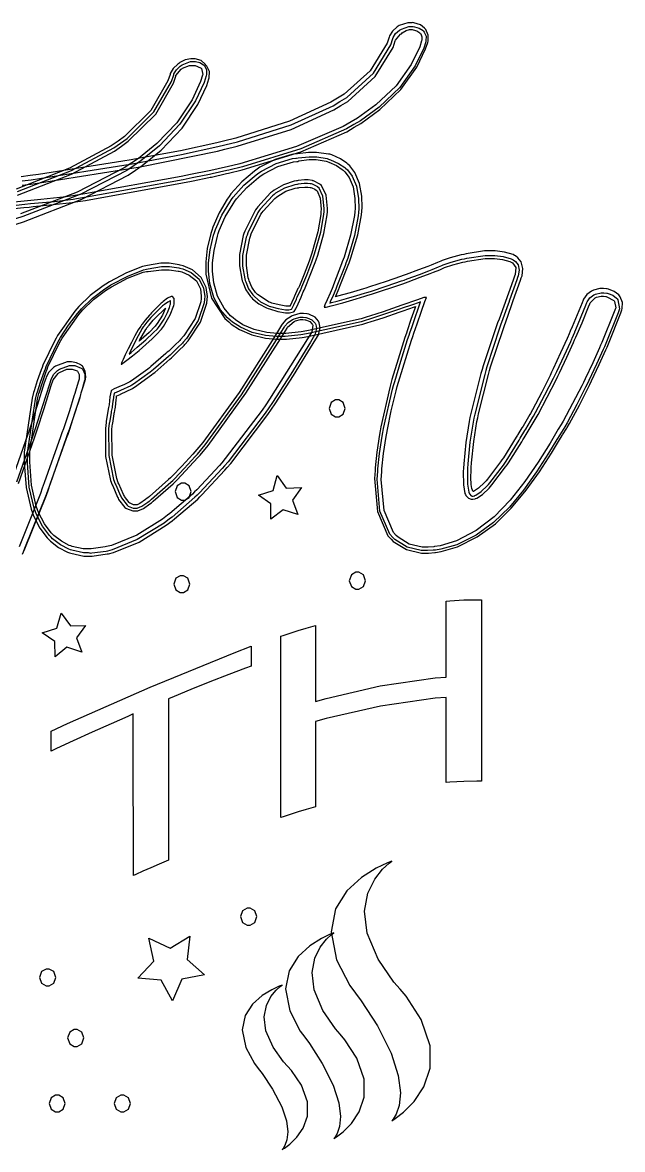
# Model space of a CAD drawing. Extents: x 59 to 294, y 65 to 304.
# Drawn here: x 228.9 to 291.6, y 186.5 to 304.2 of the extents above; entities that cross this region are included whole.
import ezdxf

# ---------------------------------------------------------------- set-up
doc = ezdxf.new("R2010")
doc.units = 0
doc.header["$MEASUREMENT"] = 0

msp = doc.modelspace()

# ---------------------------------------------------------------- linework, layer by layer
at = {"color": 32}
for points in [[(228.865, 287.638), (229.799, 287.76), (230.671, 287.885), (239.474, 289.27), (240.348, 289.418), (241.274, 289.578), (245.511, 290.38), (249.308, 291.218), (250.013, 291.394), (251.336, 291.721), (256.967, 293.493), (261.346, 295.479), (262.044, 295.91), (262.757, 296.351), (265.552, 298.865), (267.361, 301.837), (267.582, 302.507), (267.608, 302.605), (267.869, 303.02), (268.288, 303.363), (268.394, 303.425), (268.482, 303.479), (269.262, 303.742), (269.522, 303.742), (269.566, 303.742), (269.665, 303.742), (269.699, 303.742), (269.821, 303.734), (270.337, 303.587), (270.731, 303.319), (270.793, 303.248), (270.863, 303.17), (271.056, 302.729), (271.038, 302.252), (271.004, 302.154), (270.795, 301.504), (269.904, 299.638), (268.292, 297.37), (266.156, 295.333), (264.184, 293.919), (263.489, 293.511), (262.722, 293.062), (257.955, 290.985), (251.865, 289.101), (250.436, 288.749), (250.25, 288.705), (248.7, 288.353), (248.568, 288.326), (248.408, 288.291), (246.794, 287.973), (246.628, 287.937), (245.674, 287.734), (235.585, 285.918), (234.527, 285.75), (234.174, 285.698), (232.22, 285.459), (230.142, 285.257), (229.729, 285.221), (229.124, 285.162), (227.313, 284.973)], [(228.378, 286.518), (233.996, 288.718), (238.416, 291.078), (239.113, 291.571), (239.827, 292.074), (242.627, 294.844), (244.457, 298.001), (244.687, 298.697), (244.713, 298.795), (244.968, 299.231), (245.365, 299.615), (245.463, 299.685), (245.559, 299.756), (246.439, 300.108), (246.732, 300.108), (246.804, 300.108), (246.955, 300.108), (247.412, 300.003), (247.8, 299.756), (247.862, 299.685), (247.906, 299.633), (248.099, 299.258), (248.117, 298.723), (248.073, 298.59), (247.861, 297.918), (246.962, 295.979), (245.335, 293.547), (243.196, 291.299), (241.248, 289.711), (240.558, 289.242), (239.773, 288.723), (234.985, 286.245), (228.925, 283.907), (227.506, 283.457)], [(228.299, 256.197), (229.975, 260.959), (230.117, 261.372), (230.258, 261.797), (230.985, 264.076), (231.731, 266.445), (231.881, 266.912), (231.907, 267.01), (232.162, 267.445), (232.559, 267.829), (232.657, 267.899), (232.753, 267.971), (233.812, 268.35), (233.928, 268.358), (233.972, 268.358), (234.071, 268.358), (234.104, 268.358), (234.351, 268.358), (235.02, 268.095), (235.09, 268.041), (235.197, 267.953), (235.409, 267.445), (235.409, 267.098), (235.409, 266.983), (235.409, 266.937), (235.366, 266.799), (235.259, 266.405), (235.111, 265.887), (234.99, 265.465), (234.95, 265.325), (234.87, 265.07), (234.385, 263.531), (233.758, 261.656), (233.609, 261.232), (233.467, 260.818), (231.765, 255.994), (231.563, 255.447), (231.351, 254.865), (229.111, 249.247), (228.883, 248.708)]]:
    msp.add_lwpolyline(points, dxfattribs=at)
at = {"color": 7}
for points in [[(227.375, 284.678), (229.034, 284.849), (229.588, 284.904), (230.011, 284.948), (232.11, 285.156), (234.068, 285.381), (234.421, 285.433), (235.479, 285.592), (245.604, 287.418), (246.556, 287.62), (246.723, 287.656), (248.338, 287.981), (248.496, 288.007), (248.637, 288.035), (250.216, 288.388), (250.402, 288.432), (251.839, 288.785), (257.969, 290.672), (262.757, 292.771), (263.525, 293.229), (264.231, 293.639), (266.229, 295.079), (268.414, 297.181), (270.077, 299.519), (270.998, 301.421), (271.216, 302.084), (271.26, 302.216), (271.272, 302.847), (271.022, 303.425), (270.933, 303.529), (270.88, 303.591), (270.447, 303.914), (269.769, 304.148), (269.592, 304.165), (269.583, 304.148), (269.484, 304.13), (269.452, 304.13), (269.452, 304.13), (269.125, 304.13), (268.252, 303.839), (268.147, 303.778), (268.023, 303.707), (267.538, 303.279), (267.228, 302.763), (267.193, 302.647), (266.981, 302.004), (265.223, 299.125), (262.493, 296.688), (261.797, 296.263), (261.108, 295.84), (256.772, 293.878), (251.186, 292.11), (249.873, 291.783), (249.175, 291.607), (245.387, 290.774), (241.158, 289.993), (240.242, 289.843), (239.368, 289.693), (230.566, 288.308), (229.694, 288.183), (228.76, 288.061)], [(228.844, 287.178), (229.765, 287.302), (230.655, 287.434), (239.446, 288.811), (240.312, 288.961), (241.176, 289.111), (249.264, 290.751), (250.013, 290.935), (251.309, 291.254), (256.941, 293.014), (261.426, 295.038), (262.15, 295.487), (262.872, 295.938), (265.742, 298.516), (267.608, 301.573), (267.829, 302.26), (267.855, 302.332), (268.384, 302.948), (268.464, 303), (268.552, 303.08), (268.97, 303.332), (269.331, 303.425), (269.452, 303.425), (269.452, 303.425), (269.452, 303.425), (269.557, 303.425), (269.592, 303.425), (269.689, 303.416), (270.095, 303.31), (270.396, 303.098), (270.44, 303.036), (270.484, 302.984), (270.615, 302.675), (270.607, 302.332), (270.581, 302.26), (270.378, 301.622), (269.501, 299.792), (267.911, 297.564), (265.812, 295.569), (263.886, 294.191), (263.208, 293.794), (262.396, 293.318), (257.514, 291.222), (251.591, 289.428), (250.26, 289.101), (250.101, 289.067), (248.55, 288.714), (248.392, 288.678), (248.231, 288.644), (246.618, 288.326), (246.451, 288.29), (245.481, 288.087), (235.399, 286.271), (234.351, 286.103), (233.464, 285.969), (230.79, 285.687), (226.963, 285.305)], [(227.578, 282.892), (228.997, 283.351), (235.09, 285.715), (239.915, 288.219), (240.701, 288.749), (241.402, 289.224), (243.384, 290.838), (245.559, 293.128), (247.219, 295.61), (248.138, 297.587), (248.356, 298.274), (248.4, 298.406), (248.408, 299.051), (248.135, 299.624), (248.039, 299.721), (247.985, 299.818), (247.57, 300.202), (246.942, 300.39), (246.732, 300.39), (246.732, 300.39), (246.662, 300.39), (246.47, 300.39), (245.898, 300.264), (245.321, 299.977), (245.217, 299.897), (245.1, 299.818), (244.638, 299.368), (244.333, 298.848), (244.299, 298.733), (244.086, 298.063), (242.31, 294.994), (239.562, 292.278), (238.867, 291.783), (238.169, 291.298), (233.79, 288.961), (228.229, 286.764)], [(228.378, 286.129), (234.01, 288.339), (238.496, 290.743), (239.219, 291.254), (239.941, 291.765), (242.812, 294.601), (244.677, 297.842), (244.898, 298.556), (244.924, 298.628), (245.453, 299.28), (245.533, 299.332), (245.612, 299.386), (246.346, 299.685), (246.592, 299.685), (246.626, 299.685), (246.732, 299.685), (246.732, 299.685), (246.732, 299.685), (246.935, 299.685), (247.5, 299.446), (247.544, 299.402), (247.588, 299.35), (247.712, 298.733), (247.686, 298.662), (247.482, 298), (246.607, 296.09), (245.017, 293.71), (242.916, 291.522), (240.993, 289.979), (240.312, 289.524), (239.5, 288.979), (234.619, 286.465), (228.696, 284.198)], [(228.883, 248.672), (229.12, 249.202), (231.386, 254.83), (231.599, 255.411), (231.792, 255.958), (233.503, 260.783), (233.645, 261.196), (233.785, 261.621), (234.407, 263.495), (234.906, 265.034), (234.986, 265.289), (234.994, 265.325), (235.071, 265.593), (235.231, 266.136), (235.391, 266.678), (235.47, 266.948), (235.479, 266.983), (235.505, 267.133), (235.452, 267.776), (235.152, 268.279), (235.056, 268.358), (234.976, 268.42), (234.521, 268.646), (234.021, 268.746), (233.856, 268.746), (233.812, 268.746), (233.712, 268.746), (233.679, 268.746), (233.547, 268.738), (232.348, 268.297), (232.234, 268.217), (232.118, 268.139), (231.655, 267.67), (231.351, 267.133), (231.316, 267.017), (231.166, 266.55), (230.42, 264.182), (229.693, 261.903), (229.552, 261.479), (229.42, 261.074), (227.744, 256.329)], [(228.476, 256.056), (230.152, 260.818), (230.294, 261.232), (230.434, 261.647), (231.148, 263.87), (231.898, 266.269), (232.058, 266.77), (232.084, 266.85), (232.613, 267.521), (232.693, 267.582), (232.771, 267.644), (233.506, 267.971), (233.751, 267.971), (233.751, 267.971), (233.892, 267.971), (233.892, 267.971), (234.076, 267.971), (234.589, 267.794), (234.633, 267.758), (234.685, 267.714), (234.812, 267.433), (234.818, 267.115), (234.81, 267.053), (234.81, 266.947), (234.698, 266.626), (234.429, 265.694), (234.351, 265.429), (234.271, 265.175), (233.785, 263.636), (233.159, 261.763), (233.01, 261.338), (232.868, 260.915), (231.156, 256.099), (230.963, 255.552), (230.769, 255.006), (228.538, 249.422)]]:
    msp.add_lwpolyline(points, dxfattribs=at)
for points in [[(259.185, 290.583), (258.753, 290.583), (257.616, 290.46), (257.458, 290.442), (257.387, 290.442), (257.017, 290.382), (255.273, 289.861), (253.691, 289.059), (253.401, 288.855), (253.109, 288.652), (251.789, 287.532), (250.665, 286.271), (250.472, 285.997), (250.278, 285.724), (249.44, 284.3), (248.779, 282.787), (248.672, 282.469), (248.567, 282.152), (248.196, 280.574), (248.039, 279.192), (248.039, 278.73), (248.039, 277.898), (248.642, 275.397), (250.039, 273.254), (250.436, 272.91), (250.691, 272.688), (251.553, 272.123), (252.835, 271.56), (254.276, 271.223), (255.47, 271.11), (255.87, 271.11), (256.478, 271.11), (258.092, 271.288), (258.304, 271.322), (258.867, 271.42), (264.433, 272.679), (264.972, 272.838), (265.219, 272.91), (266.672, 273.386), (268.234, 273.933), (268.534, 274.038), (268.648, 274.082), (269.839, 274.497), (269.945, 274.531), (269.874, 274.321), (269.469, 273.152), (269.063, 271.966), (268.993, 271.745), (268.833, 271.27), (268.115, 269.011), (267.484, 266.894), (267.37, 266.488), (267.255, 266.075), (266.311, 261.956), (266.241, 261.549), (266.169, 261.144), (265.897, 259.31), (265.728, 257.688), (265.712, 257.387), (265.658, 256.559), (265.976, 253.106), (267.069, 250.588), (267.406, 250.226), (267.626, 249.989), (269.001, 249.145), (270.556, 248.779), (271.074, 248.779), (271.312, 248.779), (271.948, 248.841), (272.028, 248.849), (272.609, 248.929), (274.322, 249.432), (276.4, 250.46), (278.281, 251.843), (279.978, 253.497), (281.507, 255.334), (282.887, 257.263), (284.131, 259.201), (284.977, 260.591), (285.257, 261.056), (285.301, 261.127), (285.742, 261.831), (285.786, 261.902), (286.015, 262.29), (287.073, 264.209), (287.989, 266.04), (288.149, 266.383), (288.326, 266.754), (289.127, 268.456), (289.824, 269.981), (289.947, 270.264), (290.098, 270.608), (291.394, 273.87), (291.501, 274.179), (291.545, 274.303), (291.561, 274.93), (291.332, 275.521), (291.254, 275.626), (291.174, 275.723), (290.693, 276.102), (290.088, 276.339), (289.947, 276.365), (289.903, 276.375), (289.566, 276.401), (289.454, 276.401), (289.206, 276.401), (288.545, 276.225), (288.466, 276.189), (288.342, 276.137), (287.835, 275.772), (287.488, 275.282), (287.444, 275.167), (287.346, 274.902), (286.305, 272.398), (286.209, 272.168), (286.181, 272.107), (285.917, 271.489), (285.89, 271.427), (285.776, 271.162), (285.105, 269.686), (284.329, 268.015), (284.163, 267.652), (284.003, 267.327), (283.13, 265.567), (282.151, 263.719), (281.94, 263.349), (281.878, 263.244), (281.172, 262.034), (281.094, 261.902), (281.058, 261.841), (280.643, 261.162), (280.599, 261.092), (280.466, 260.871), (279.117, 258.728), (278.977, 258.516), (278.835, 258.305), (277.452, 256.487), (277.319, 256.329), (277.159, 256.153), (276.524, 255.557), (276.101, 255.262), (276.049, 255.235), (276.031, 255.235), (275.991, 255.199), (275.978, 255.199), (275.978, 255.227), (275.916, 255.288), (275.908, 255.305), (275.88, 255.349), (275.825, 255.522), (275.757, 255.95), (275.728, 256.655), (275.749, 257.444), (275.766, 257.704), (275.792, 258.181), (276.021, 260.43), (276.357, 262.503), (276.437, 262.89), (276.526, 263.305), (277.556, 267.424), (277.672, 267.829), (277.786, 268.225), (279.117, 272.23), (279.26, 272.627), (279.33, 272.821), (280.008, 274.735), (280.07, 274.92), (280.148, 275.132), (280.907, 277.285), (280.988, 277.496), (281.073, 277.726), (281.17, 278.475), (280.992, 279.167), (280.635, 279.613), (280.376, 279.808), (280.282, 279.859), (280.132, 279.939), (279.25, 280.208), (278.277, 280.318), (277.953, 280.318), (277.848, 280.318), (277.133, 280.318), (275.237, 280.019), (274.99, 279.965), (274.716, 279.903), (273.578, 279.599), (272.723, 279.313), (272.591, 279.26), (272.573, 279.251), (272.229, 279.105), (271.569, 278.836), (271.392, 278.765), (271.232, 278.704), (270.254, 278.334), (268.957, 277.858), (268.64, 277.742), (268.376, 277.646), (266.885, 277.129), (265.147, 276.561), (264.76, 276.437), (264.495, 276.359), (263.106, 275.952), (261.805, 275.582), (261.585, 275.519), (261.619, 275.6), (261.946, 276.367), (261.973, 276.437), (262.052, 276.631), (262.898, 278.836), (262.996, 279.083), (263.189, 279.612), (263.904, 282.007), (264.301, 284.1), (264.337, 284.479), (264.367, 284.864), (264.343, 286.026), (264.103, 287.369), (263.616, 288.494), (263.099, 289.194), (262.89, 289.384), (262.783, 289.482), (262.096, 289.935), (261.196, 290.336), (260.985, 290.406), (260.843, 290.424), (259.599, 290.583), (259.185, 290.583)], [(259.185, 289.877), (259.564, 289.877), (260.597, 289.702), (260.703, 289.667), (260.887, 289.596), (261.681, 289.235), (262.298, 288.837), (262.396, 288.749), (262.576, 288.59), (263.01, 287.992), (263.419, 287.003), (263.616, 285.802), (263.626, 284.755), (263.595, 284.409), (263.56, 284.03), (263.168, 281.971), (262.475, 279.683), (262.29, 279.188), (262.202, 278.959), (261.381, 276.782), (261.302, 276.578), (261.236, 276.41), (261.025, 275.905), (260.725, 275.216), (260.484, 274.679), (260.386, 274.461), (260.386, 274.461), (260.386, 274.461), (260.438, 274.461), (260.456, 274.461), (260.628, 274.461), (261.147, 274.591), (262.357, 274.908), (263.744, 275.31), (264.666, 275.595), (264.972, 275.696), (265.341, 275.812), (268.604, 276.896), (268.887, 277.001), (269.168, 277.107), (270.421, 277.566), (271.463, 277.954), (271.639, 278.025), (271.815, 278.095), (272.475, 278.364), (272.82, 278.51), (272.838, 278.518), (272.978, 278.58), (273.838, 278.867), (274.893, 279.135), (275.131, 279.188), (275.369, 279.242), (277.228, 279.54), (277.848, 279.54), (277.865, 279.54), (277.919, 279.54), (277.919, 279.54), (278.196, 279.54), (279.029, 279.44), (279.797, 279.215), (279.929, 279.153), (280.061, 279.093), (280.409, 278.585), (280.352, 277.848), (280.282, 277.672), (280.132, 277.275), (278.667, 273.21), (278.518, 272.803), (278.368, 272.398), (277.017, 268.341), (276.895, 267.935), (276.771, 267.53), (275.722, 263.358), (275.626, 262.926), (275.537, 262.503), (275.197, 260.32), (274.981, 258.084), (274.954, 257.634), (274.937, 257.291), (274.941, 255.914), (275.105, 254.998), (275.167, 254.882), (275.211, 254.803), (275.462, 254.517), (275.743, 254.389), (275.836, 254.389), (275.933, 254.389), (276.189, 254.45), (276.225, 254.459), (276.339, 254.503), (276.947, 254.909), (277.627, 255.561), (277.777, 255.728), (277.917, 255.888), (279.356, 257.776), (279.506, 257.987), (279.647, 258.199), (281.032, 260.376), (281.164, 260.597), (281.296, 260.817), (282.441, 262.731), (282.539, 262.89), (282.742, 263.252), (284.621, 266.876), (284.798, 267.229), (284.974, 267.582), (285.758, 269.241), (286.438, 270.758), (286.562, 271.04), (286.684, 271.314), (287.342, 272.821), (288.017, 274.471), (288.149, 274.814), (288.175, 274.886), (288.705, 275.415), (288.785, 275.449), (288.837, 275.477), (289.326, 275.59), (289.49, 275.59), (289.578, 275.59), (289.815, 275.565), (289.843, 275.555), (289.939, 275.537), (290.645, 275.159), (290.689, 275.096), (290.733, 275.036), (290.856, 274.391), (290.829, 274.321), (290.705, 273.968), (289.41, 270.757), (289.278, 270.474), (289.154, 270.193), (288.457, 268.654), (287.654, 266.956), (287.478, 266.594), (287.302, 266.233), (285.371, 262.547), (285.151, 262.184), (284.861, 261.706), (283.996, 260.266), (282.74, 258.251), (281.364, 256.234), (279.845, 254.31), (278.162, 252.575), (276.295, 251.123), (274.221, 250.049), (272.506, 249.53), (271.921, 249.45), (271.85, 249.441), (271.267, 249.378), (271.074, 249.378), (270.627, 249.378), (269.292, 249.705), (268.119, 250.42), (267.935, 250.613), (267.643, 250.921), (266.66, 253.216), (266.364, 256.461), (266.417, 257.245), (266.434, 257.554), (266.616, 259.182), (266.885, 260.933), (266.947, 261.302), (267.007, 261.673), (267.414, 263.631), (267.925, 265.73), (268.041, 266.171), (268.163, 266.63), (269.521, 270.987), (269.663, 271.392), (269.776, 271.726), (270.12, 272.726), (270.579, 274.043), (270.932, 275.05), (271.074, 275.449), (271.074, 275.449), (271.04, 275.449), (270.819, 275.449), (270.158, 275.215), (268.512, 274.651), (266.569, 273.976), (265.242, 273.534), (264.796, 273.403), (264.257, 273.244), (258.761, 272.01), (258.197, 271.921), (257.995, 271.887), (256.401, 271.709), (255.87, 271.709), (255.504, 271.709), (254.408, 271.81), (253.091, 272.112), (251.92, 272.617), (251.129, 273.13), (250.895, 273.333), (250.632, 273.558), (249.949, 274.358), (249.277, 275.582), (248.877, 277.004), (248.744, 278.219), (248.744, 278.624), (248.744, 279.062), (248.897, 280.376), (249.246, 281.853), (249.344, 282.152), (249.44, 282.452), (250.075, 283.894), (250.886, 285.248), (251.072, 285.503), (251.256, 285.76), (252.315, 286.95), (253.55, 287.999), (253.824, 288.183), (254.096, 288.37), (255.574, 289.124), (257.211, 289.614), (257.564, 289.667), (257.58, 289.667), (257.62, 289.667), (257.634, 289.667), (257.766, 289.711), (258.83, 289.877), (259.185, 289.877)], [(256.646, 273.862), (256.786, 273.862), (257.183, 273.95), (257.211, 273.968), (257.281, 274.012), (257.44, 274.261), (257.703, 274.806), (257.993, 275.496), (258.222, 276.044), (258.304, 276.225), (258.418, 276.463), (259.468, 279.119), (259.574, 279.4), (259.741, 279.895), (260.38, 282.144), (260.721, 284.074), (260.739, 284.409), (260.755, 284.745), (260.605, 286.156), (260.138, 287.145), (259.997, 287.267), (259.953, 287.303), (259.3, 287.628), (259.221, 287.654), (259.177, 287.672), (258.734, 287.76), (258.586, 287.76), (258.338, 287.76), (257.695, 287.672), (257.598, 287.654), (257.58, 287.654), (257.54, 287.654), (257.528, 287.654), (257.28, 287.61), (256.151, 287.237), (255.165, 286.668), (254.988, 286.526), (254.812, 286.377), (253.461, 284.94), (253.365, 284.798), (253.223, 284.595), (252.102, 282.39), (252.024, 282.152), (251.944, 281.915), (251.567, 279.95), (251.567, 279.294), (251.567, 278.775), (251.803, 277.39), (251.847, 277.213), (251.891, 277.046), (252.23, 276.265), (252.695, 275.573), (252.801, 275.449), (252.916, 275.326), (253.576, 274.792), (254.379, 274.382), (254.565, 274.321), (254.688, 274.259), (255.552, 273.998), (256.372, 273.862), (256.646, 273.862)], [(256.646, 274.567), (256.409, 274.567), (255.702, 274.677), (254.926, 274.876), (254.812, 274.92), (254.661, 274.982), (253.427, 275.776), (253.33, 275.872), (253.232, 275.978), (252.844, 276.547), (252.563, 277.205), (252.519, 277.354), (252.475, 277.504), (252.272, 278.794), (252.272, 279.224), (252.272, 279.885), (252.623, 281.649), (252.695, 281.869), (252.765, 282.09), (253.798, 284.146), (253.93, 284.339), (254.018, 284.471), (255.261, 285.794), (255.411, 285.926), (255.56, 286.051), (256.412, 286.553), (257.386, 286.88), (257.598, 286.915), (257.704, 286.915), (257.792, 286.933), (258.388, 286.985), (258.586, 286.985), (258.691, 286.985), (258.929, 286.949), (259.009, 286.949), (259.106, 286.915), (259.424, 286.77), (259.564, 286.677), (259.574, 286.668), (259.671, 286.589), (259.992, 285.83), (260.084, 284.684), (260.067, 284.409), (260.049, 284.11), (259.741, 282.312), (259.115, 280.089), (258.939, 279.576), (258.833, 279.268), (258.322, 277.88), (257.809, 276.684), (257.704, 276.472), (257.668, 276.393), (257.315, 275.6), (257.281, 275.519), (257.245, 275.431), (257.037, 274.974), (256.848, 274.585), (256.822, 274.531), (256.804, 274.541), (256.684, 274.567), (256.646, 274.567)], [(243.876, 279.047), (243.346, 279.047), (241.935, 278.809), (241.759, 278.765), (241.432, 278.686), (239.743, 278.051), (237.965, 277.099), (237.596, 276.86), (237.304, 276.675), (235.959, 275.652), (234.772, 274.523), (234.561, 274.285), (234.349, 274.038), (232.559, 271.481), (232.41, 271.216), (232.26, 270.961), (231.025, 268.394), (230.929, 268.147), (230.831, 267.9), (230.42, 266.75), (230.099, 265.722), (230.047, 265.535), (229.887, 264.954), (229.067, 259.31), (229.059, 258.763), (229.049, 258.199), (229.261, 255.619), (229.791, 253.375), (229.941, 252.978), (230.055, 252.679), (230.707, 251.386), (231.466, 250.358), (231.635, 250.19), (231.801, 250.031), (232.669, 249.357), (233.591, 248.877), (233.785, 248.815), (233.952, 248.762), (235.282, 248.462), (235.726, 248.462), (235.796, 248.462), (235.955, 248.462), (236.008, 248.462), (236.175, 248.471), (237.736, 248.682), (237.878, 248.708), (238.398, 248.833), (241.074, 249.931), (243.91, 251.681), (244.511, 252.13), (244.776, 252.334), (247.191, 254.415), (247.403, 254.635), (247.64, 254.874), (250.03, 257.44), (250.26, 257.704), (250.639, 258.137), (254.521, 263.234), (254.918, 263.808), (255.297, 264.355), (257.21, 267.309), (259.264, 270.652), (259.715, 271.392), (259.811, 271.56), (259.983, 272.284), (259.891, 272.831), (259.857, 272.91), (259.821, 272.989), (259.462, 273.399), (258.807, 273.721), (258.622, 273.756), (258.578, 273.765), (258.239, 273.792), (258.127, 273.792), (257.863, 273.792), (257.157, 273.587), (257.069, 273.543), (256.945, 273.491), (256.412, 273.13), (256.001, 272.663), (255.94, 272.557), (255.623, 272.062), (254.962, 270.977), (251.517, 265.541), (247.737, 260.332), (246.908, 259.362), (246.678, 259.089), (245.541, 257.86), (244.511, 256.822), (244.335, 256.646), (244.14, 256.453), (242.154, 254.689), (241.97, 254.529), (241.899, 254.493), (241.74, 254.361), (241.162, 253.96), (240.869, 253.824), (240.771, 253.824), (240.771, 253.824), (240.665, 253.824), (240.63, 253.824), (240.498, 253.824), (240.135, 253.974), (240.101, 254), (240.039, 254.044), (239.544, 254.688), (239.5, 254.776), (239.438, 254.908), (238.945, 256.02), (238.901, 256.117), (238.733, 256.55), (238.244, 259.001), (238.23, 261.699), (238.301, 262.254), (238.31, 262.352), (238.46, 263.323), (238.478, 263.419), (238.486, 263.463), (238.574, 263.879), (238.584, 263.914), (238.592, 263.967), (238.654, 264.43), (238.654, 264.583), (238.662, 264.627), (238.715, 265.139), (238.724, 265.183), (238.75, 265.193), (239.086, 265.343), (239.113, 265.359), (239.209, 265.403), (240.312, 265.924), (240.418, 265.994), (240.594, 266.11), (242.358, 267.371), (242.535, 267.512), (242.702, 267.644), (244.297, 269.029), (244.439, 269.169), (244.589, 269.311), (245.237, 269.937), (245.762, 270.456), (245.85, 270.545), (246.203, 270.933), (247.49, 272.892), (248.143, 274.85), (248.179, 275.237), (248.202, 275.551), (248.074, 276.509), (247.562, 277.554), (246.651, 278.339), (245.69, 278.758), (245.357, 278.835), (245.251, 278.871), (244.219, 279.047), (243.876, 279.047)], [(243.876, 278.342), (244.219, 278.342), (245.145, 278.219), (245.251, 278.201), (245.524, 278.136), (246.313, 277.804), (247.059, 277.197), (247.474, 276.375), (247.567, 275.598), (247.544, 275.343), (247.516, 275.018), (246.931, 273.276), (245.728, 271.445), (245.393, 271.074), (245.313, 270.986), (244.81, 270.47), (244.165, 269.867), (244.016, 269.735), (243.874, 269.602), (242.313, 268.243), (242.146, 268.111), (241.978, 267.979), (240.278, 266.77), (240.101, 266.664), (239.963, 266.583), (239.529, 266.373), (238.949, 266.127), (238.468, 265.921), (238.239, 265.801), (238.195, 265.748), (238.151, 265.704), (238.027, 265.082), (237.939, 264.267), (237.913, 264.124), (237.887, 263.984), (237.648, 262.538), (237.632, 262.396), (237.552, 261.779), (237.578, 258.874), (238.097, 256.337), (238.265, 255.904), (238.31, 255.79), (238.813, 254.609), (238.867, 254.493), (238.919, 254.379), (239.597, 253.524), (239.677, 253.471), (239.747, 253.419), (240.409, 253.188), (240.63, 253.188), (240.683, 253.188), (240.801, 253.188), (240.841, 253.188), (240.946, 253.198), (241.533, 253.44), (242.208, 253.913), (242.358, 254.036), (242.551, 254.194), (244.615, 256.02), (244.828, 256.223), (245.039, 256.427), (247.217, 258.754), (247.438, 259.009), (248.302, 260.023), (252.227, 265.457), (255.834, 271.137), (256.54, 272.274), (256.584, 272.354), (257.263, 272.945), (257.351, 272.98), (257.412, 273.007), (257.922, 273.156), (258.093, 273.156), (258.181, 273.156), (258.418, 273.13), (258.446, 273.12), (258.542, 273.104), (258.921, 272.94), (259.158, 272.689), (259.185, 272.627), (259.212, 272.566), (259.123, 271.887), (259.079, 271.815), (258.673, 271.137), (254.704, 264.831), (254.317, 264.267), (253.928, 263.703), (250.075, 258.638), (249.696, 258.197), (249.458, 257.925), (247.103, 255.395), (246.874, 255.165), (246.644, 254.936), (244.281, 252.906), (244.052, 252.729), (243.505, 252.316), (240.819, 250.654), (238.186, 249.574), (237.666, 249.45), (237.534, 249.415), (236.069, 249.211), (235.902, 249.202), (235.84, 249.202), (235.701, 249.202), (235.656, 249.202), (235.223, 249.202), (234.076, 249.468), (233.928, 249.52), (233.759, 249.582), (232.948, 250.005), (232.17, 250.606), (232.022, 250.755), (231.871, 250.897), (231.18, 251.827), (230.575, 253.022), (230.47, 253.294), (230.328, 253.683), (229.839, 255.852), (229.649, 258.304), (229.658, 258.833), (229.666, 259.362), (230.46, 264.866), (230.61, 265.429), (230.655, 265.606), (230.967, 266.595), (231.37, 267.724), (231.458, 267.971), (231.555, 268.217), (232.753, 270.714), (232.904, 270.969), (233.044, 271.225), (234.782, 273.695), (234.986, 273.932), (235.188, 274.17), (236.307, 275.255), (237.568, 276.199), (237.842, 276.365), (238.186, 276.586), (239.875, 277.478), (241.511, 278.087), (241.829, 278.165), (242.022, 278.183), (243.411, 278.342), (243.876, 278.342)], [(239.183, 268.5), (239.233, 268.5), (239.382, 268.614), (239.805, 268.924), (240.385, 269.382), (241.062, 269.937), (241.766, 270.544), (242.437, 271.15), (243.009, 271.708), (243.323, 272.047), (243.417, 272.168), (243.619, 272.433), (244.333, 273.633), (244.694, 274.62), (244.722, 274.778), (244.738, 274.902), (244.722, 275.353), (244.563, 275.555), (244.511, 275.555), (244.475, 275.555), (244.413, 275.547), (244.034, 275.375), (243.584, 275.042), (243.487, 274.954), (243.381, 274.866), (242.357, 273.844), (242.252, 273.72), (242.146, 273.605), (241.701, 273.09), (241.38, 272.663), (241.336, 272.591), (241.244, 272.466), (240.99, 272.072), (240.626, 271.447), (240.266, 270.771), (239.929, 270.097), (239.631, 269.48), (239.396, 268.971), (239.238, 268.627), (239.183, 268.5), (239.183, 268.5)], [(241.088, 270.897), (241.15, 271.022), (241.776, 272.116), (241.829, 272.204), (241.855, 272.248), (242.106, 272.583), (242.551, 273.094), (242.675, 273.226), (242.781, 273.333), (243.751, 274.277), (243.84, 274.355), (243.804, 274.259), (243.499, 273.615), (242.966, 272.759), (242.817, 272.557), (242.746, 272.46), (242.124, 271.821), (241.272, 271.058), (241.088, 270.897)], [(261.761, 262.996), (261.92, 262.996), (262.395, 263.271), (262.607, 263.878), (262.395, 264.484), (261.92, 264.76), (261.761, 264.76), (261.601, 264.76), (261.126, 264.484), (260.914, 263.878), (261.126, 263.271), (261.601, 262.996), (261.761, 262.996)], [(255.481, 256.858), (256.433, 255.552), (258.021, 255.623), (257.105, 254.317), (257.634, 252.801), (256.117, 253.294), (254.846, 252.306), (254.846, 253.93), (253.541, 254.812), (255.058, 255.305), (255.481, 256.858)], [(245.674, 254.317), (245.832, 254.317), (246.309, 254.593), (246.521, 255.199), (246.309, 255.805), (245.832, 256.081), (245.674, 256.081), (245.514, 256.081), (245.039, 255.805), (244.826, 255.199), (245.039, 254.593), (245.514, 254.317), (245.674, 254.317)], [(245.533, 244.651), (245.692, 244.651), (246.167, 244.927), (246.379, 245.533), (246.167, 246.14), (245.692, 246.415), (245.533, 246.415), (245.374, 246.415), (244.898, 246.14), (244.686, 245.533), (244.898, 244.927), (245.374, 244.651), (245.533, 244.651)], [(263.878, 245.004), (264.036, 245.004), (264.512, 245.28), (264.724, 245.886), (264.512, 246.493), (264.036, 246.768), (263.878, 246.768), (263.718, 246.768), (263.242, 246.493), (263.03, 245.886), (263.242, 245.28), (263.718, 245.004), (263.878, 245.004)], [(232.94, 242.499), (233.892, 241.194), (235.479, 241.23), (234.527, 239.925), (235.09, 238.442), (233.539, 238.937), (232.304, 237.949), (232.268, 239.536), (230.963, 240.454), (232.481, 240.947), (232.94, 242.499)], [(252.519, 209.939), (252.677, 209.939), (253.153, 210.214), (253.365, 210.821), (253.153, 211.427), (252.677, 211.703), (252.519, 211.703), (252.357, 211.703), (251.878, 211.427), (251.659, 210.821), (251.868, 210.214), (252.356, 209.939), (252.519, 209.939)], [(242.076, 208.562), (244.299, 207.54), (246.379, 208.774), (246.098, 206.339), (247.897, 204.752), (245.533, 204.294), (244.545, 202.035), (243.381, 204.188), (240.947, 204.399), (242.605, 206.163), (242.076, 208.562)], [(231.528, 203.589), (231.687, 203.589), (232.162, 203.864), (232.374, 204.471), (232.162, 205.077), (231.687, 205.353), (231.528, 205.353), (231.369, 205.353), (230.893, 205.077), (230.681, 204.471), (230.893, 203.864), (231.369, 203.589), (231.528, 203.589)], [(234.457, 197.273), (234.615, 197.273), (235.09, 197.548), (235.303, 198.155), (235.09, 198.761), (234.615, 199.037), (234.457, 199.037), (234.297, 199.037), (233.82, 198.761), (233.609, 198.155), (233.82, 197.548), (234.297, 197.273), (234.457, 197.273)], [(232.517, 190.43), (232.675, 190.43), (233.15, 190.705), (233.363, 191.312), (233.15, 191.918), (232.675, 192.194), (232.517, 192.194), (232.356, 192.194), (231.88, 191.918), (231.669, 191.312), (231.88, 190.705), (232.356, 190.43), (232.517, 190.43)], [(239.324, 190.43), (239.482, 190.43), (239.959, 190.705), (240.171, 191.312), (239.959, 191.918), (239.482, 192.194), (239.324, 192.194), (239.164, 192.194), (238.689, 191.918), (238.476, 191.312), (238.689, 190.705), (239.164, 190.43), (239.324, 190.43)]]:
    msp.add_lwpolyline(points, close=True, dxfattribs=at)
at = {"color": 32}
for points in [[(271.004, 249.061), (270.523, 249.061), (269.08, 249.402), (267.793, 250.182), (267.582, 250.402), (267.264, 250.746), (266.219, 253.154), (265.932, 256.479), (265.994, 257.281), (266.011, 257.573), (266.179, 259.169), (266.452, 260.975), (266.524, 261.372), (266.594, 261.779), (267.536, 265.872), (267.652, 266.277), (267.766, 266.683), (268.398, 268.8), (269.116, 271.058), (269.276, 271.533), (269.353, 271.759), (269.586, 272.435), (269.913, 273.381), (270.222, 274.267), (270.411, 274.81), (270.474, 274.99), (270.342, 274.946), (269.508, 274.665), (268.551, 274.347), (268.358, 274.285), (268.057, 274.18), (266.496, 273.647), (265.042, 273.166), (264.796, 273.086), (264.257, 272.927), (258.727, 271.691), (258.163, 271.603), (257.951, 271.569), (256.337, 271.392), (255.8, 271.392), (255.415, 271.392), (254.263, 271.498), (252.884, 271.815), (251.656, 272.346), (250.826, 272.876), (250.578, 273.086), (250.301, 273.324), (249.585, 274.165), (248.879, 275.445), (248.459, 276.931), (248.32, 278.201), (248.32, 278.624), (248.32, 279.076), (248.478, 280.428), (248.849, 281.95), (248.955, 282.258), (249.06, 282.567), (249.717, 284.048), (250.533, 285.425), (250.719, 285.68), (250.912, 285.944), (252.016, 287.179), (253.294, 288.273), (253.577, 288.466), (253.858, 288.66), (255.397, 289.442), (257.095, 289.957), (257.458, 290.019), (257.528, 290.019), (257.686, 290.045), (258.837, 290.16), (259.221, 290.16), (259.626, 290.16), (260.729, 289.957), (260.843, 289.913), (261.046, 289.843), (261.902, 289.45), (262.545, 289.041), (262.643, 288.961), (262.84, 288.785), (263.324, 288.13), (263.776, 287.073), (263.996, 285.805), (264.014, 284.704), (263.984, 284.339), (263.956, 283.97), (263.569, 281.919), (262.864, 279.568), (262.679, 279.047), (262.591, 278.801), (261.734, 276.631), (261.655, 276.437), (261.611, 276.323), (261.332, 275.661), (261.038, 275), (260.985, 274.884), (261.177, 274.932), (261.754, 275.086), (262.726, 275.353), (263.797, 275.66), (264.599, 275.897), (264.866, 275.978), (265.253, 276.102), (266.991, 276.67), (268.482, 277.187), (268.746, 277.283), (269.063, 277.399), (270.36, 277.875), (271.338, 278.245), (271.498, 278.306), (271.675, 278.378), (272.335, 278.646), (272.679, 278.792), (272.697, 278.801), (272.83, 278.863), (273.667, 279.153), (274.786, 279.446), (275.06, 279.506), (275.307, 279.56), (277.213, 279.859), (277.848, 279.859), (277.919, 279.859), (278.216, 279.859), (279.114, 279.753), (279.928, 279.506), (280.07, 279.436), (280.151, 279.392), (280.38, 279.218), (280.651, 278.854), (280.764, 278.305), (280.668, 277.713), (280.599, 277.53), (280.519, 277.319), (279.753, 275.167), (279.683, 274.954), (279.611, 274.762), (278.941, 272.848), (278.871, 272.661), (278.721, 272.264), (277.398, 268.235), (277.283, 267.829), (277.168, 267.424), (276.137, 263.278), (276.049, 262.855), (275.969, 262.459), (275.634, 260.36), (275.405, 258.083), (275.379, 257.598), (275.361, 257.273), (275.36, 255.968), (275.501, 255.12), (275.555, 255.022), (275.588, 254.947), (275.757, 254.745), (275.869, 254.706), (275.908, 254.706), (275.969, 254.706), (276.127, 254.768), (276.155, 254.776), (276.251, 254.82), (276.806, 255.2), (277.434, 255.791), (277.566, 255.94), (277.706, 256.1), (279.117, 257.952), (279.26, 258.163), (279.4, 258.375), (280.757, 260.552), (280.881, 260.773), (281.376, 261.585), (281.455, 261.717), (282.196, 262.952), (282.258, 263.066), (282.469, 263.437), (283.465, 265.285), (284.355, 267.045), (284.515, 267.37), (284.692, 267.722), (285.476, 269.378), (286.155, 270.873), (286.279, 271.146), (286.305, 271.207), (286.57, 271.825), (286.596, 271.885), (286.693, 272.116), (287.733, 274.647), (287.831, 274.92), (287.865, 275.018), (288.149, 275.423), (288.572, 275.722), (288.678, 275.766), (288.749, 275.794), (289.33, 275.942), (289.524, 275.942), (289.629, 275.942), (289.912, 275.918), (289.947, 275.908), (290.062, 275.89), (290.555, 275.701), (290.944, 275.387), (291.006, 275.307), (291.068, 275.219), (291.244, 274.277), (291.218, 274.179), (291.112, 273.87), (289.815, 270.643), (289.667, 270.298), (289.542, 270.017), (288.845, 268.49), (288.043, 266.788), (287.867, 266.417), (287.707, 266.083), (286.807, 264.275), (285.767, 262.362), (285.538, 261.973), (285.008, 261.126), (284.719, 260.648), (283.847, 259.216), (282.597, 257.267), (281.238, 255.357), (279.747, 253.565), (278.102, 251.964), (276.281, 250.635), (274.264, 249.654), (272.594, 249.174), (272.028, 249.097), (271.771, 249.097), (271.195, 249.061), (271.004, 249.061)], [(258.55, 287.373), (258.312, 287.373), (257.695, 287.285), (257.598, 287.267), (257.564, 287.267), (257.325, 287.223), (256.243, 286.87), (255.323, 286.341), (255.165, 286.209), (255.005, 286.068), (253.708, 284.693), (253.611, 284.551), (253.469, 284.348), (252.413, 282.206), (252.342, 281.976), (252.271, 281.747), (251.883, 279.855), (251.883, 279.224), (251.883, 278.73), (252.122, 277.408), (252.166, 277.247), (252.21, 277.089), (252.513, 276.371), (252.942, 275.741), (253.048, 275.626), (253.153, 275.511), (253.766, 275.018), (254.502, 274.629), (254.67, 274.567), (254.792, 274.523), (255.614, 274.307), (256.36, 274.179), (256.61, 274.179), (256.707, 274.179), (256.999, 274.233), (256.999, 274.249), (257.025, 274.277), (257.241, 274.7), (257.51, 275.299), (257.564, 275.413), (257.598, 275.493), (257.951, 276.287), (257.987, 276.365), (258.083, 276.578), (258.59, 277.778), (259.115, 279.189), (259.221, 279.506), (259.398, 280.027), (260.041, 282.28), (260.368, 284.128), (260.386, 284.445), (260.402, 284.754), (260.278, 286.033), (259.873, 286.888), (259.751, 286.985), (259.733, 287.003), (259.534, 287.123), (259.176, 287.293), (259.079, 287.338), (258.947, 287.338), (258.65, 287.373), (258.55, 287.373)], [(235.726, 248.815), (235.267, 248.815), (234.05, 249.079), (233.892, 249.131), (233.715, 249.193), (232.846, 249.64), (232.03, 250.278), (231.881, 250.436), (231.721, 250.596), (230.989, 251.575), (230.362, 252.801), (230.258, 253.082), (230.107, 253.471), (229.596, 255.671), (229.402, 258.207), (229.412, 258.763), (229.42, 259.292), (230.24, 264.856), (230.4, 265.429), (230.452, 265.616), (230.773, 266.626), (231.184, 267.758), (231.282, 268.005), (231.378, 268.253), (232.585, 270.784), (232.727, 271.04), (232.868, 271.296), (233.692, 272.566), (234.64, 273.801), (234.844, 274.038), (235.046, 274.277), (236.189, 275.383), (237.49, 276.365), (237.772, 276.542), (238.133, 276.772), (239.879, 277.702), (241.52, 278.334), (241.829, 278.412), (242.006, 278.456), (243.407, 278.694), (243.876, 278.694), (244.237, 278.694), (245.207, 278.546), (245.321, 278.518), (245.626, 278.448), (246.502, 278.071), (247.336, 277.373), (247.807, 276.436), (247.92, 275.559), (247.897, 275.273), (247.869, 274.912), (247.247, 273.046), (246.009, 271.163), (245.674, 270.793), (245.594, 270.705), (245.091, 270.189), (244.447, 269.584), (244.299, 269.452), (244.148, 269.311), (242.561, 267.936), (242.394, 267.794), (242.226, 267.662), (240.488, 266.427), (240.312, 266.311), (240.214, 266.251), (239.139, 265.748), (239.043, 265.712), (238.989, 265.695), (238.504, 265.483), (238.478, 265.465), (238.46, 265.431), (238.394, 265.1), (238.345, 264.716), (238.337, 264.654), (238.327, 264.601), (238.274, 264.062), (238.265, 264.018), (238.256, 263.974), (238.169, 263.561), (238.161, 263.525), (238.143, 263.429), (237.965, 262.424), (237.949, 262.326), (237.877, 261.753), (237.895, 258.971), (238.408, 256.451), (238.584, 256.01), (238.628, 255.906), (239.121, 254.768), (239.183, 254.635), (239.227, 254.539), (239.817, 253.771), (239.889, 253.717), (239.941, 253.683), (240.458, 253.471), (240.63, 253.471), (240.675, 253.471), (240.774, 253.471), (240.807, 253.471), (240.885, 253.48), (241.366, 253.683), (241.97, 254.098), (242.112, 254.212), (242.182, 254.247), (242.366, 254.406), (244.377, 256.17), (244.581, 256.363), (244.758, 256.54), (245.788, 257.594), (246.926, 258.843), (247.157, 259.115), (247.985, 260.085), (251.768, 265.312), (255.233, 270.766), (255.904, 271.851), (256.223, 272.344), (256.275, 272.442), (256.636, 272.848), (257.105, 273.146), (257.211, 273.19), (257.281, 273.226), (257.889, 273.403), (258.093, 273.403), (258.197, 273.403), (258.48, 273.377), (258.516, 273.367), (258.638, 273.341), (259.128, 273.126), (259.46, 272.785), (259.504, 272.697), (259.53, 272.637), (259.608, 272.222), (259.476, 271.665), (259.398, 271.533), (258.957, 270.793), (256.91, 267.45), (255.005, 264.495), (254.635, 263.948), (254.238, 263.375), (250.358, 258.313), (249.979, 257.881), (249.749, 257.616), (247.367, 255.06), (247.121, 254.812), (246.908, 254.601), (244.527, 252.537), (244.263, 252.342), (243.672, 251.901), (240.885, 250.191), (238.274, 249.115), (237.772, 248.991), (237.64, 248.956), (236.131, 248.754), (235.972, 248.744), (235.955, 248.762), (235.782, 248.815), (235.726, 248.815)], [(244.335, 275.131), (244.299, 275.114), (244.06, 274.982), (243.717, 274.744), (243.629, 274.673), (243.531, 274.585), (242.499, 273.589), (242.394, 273.473), (242.296, 273.368), (241.873, 272.874), (241.556, 272.451), (241.512, 272.38), (241.396, 272.214), (240.757, 271.061), (240.135, 269.788), (240.029, 269.558), (240.24, 269.733), (240.871, 270.262), (241.763, 271.031), (242.554, 271.76), (242.977, 272.189), (243.1, 272.344), (243.255, 272.554), (243.684, 273.211), (244.046, 273.906), (244.245, 274.428), (244.317, 274.69), (244.335, 274.778), (244.335, 274.866), (244.335, 275.065), (244.335, 275.131)], [(267.476, 189.512), (267.476, 189.512), (267.831, 189.738), (268.704, 190.406), (269.799, 191.51), (270.822, 193.04), (271.481, 194.987), (271.479, 197.341), (270.524, 200.094), (268.952, 202.519), (268.323, 203.236), (267.688, 203.963), (266.048, 206.374), (264.9, 209.09), (264.627, 211.388), (264.975, 213.268), (265.687, 214.729), (266.511, 215.772), (267.192, 216.397), (267.476, 216.606), (267.476, 216.606), (267.476, 216.606), (267.006, 216.428), (265.833, 215.87), (264.308, 214.904), (262.78, 213.497), (261.6, 211.62), (261.12, 209.238), (261.692, 206.325), (263.075, 203.645), (263.665, 202.847), (264.282, 202.02), (265.966, 199.409), (267.401, 196.552), (268.141, 194.241), (268.362, 192.436), (268.232, 191.099), (267.927, 190.193), (267.617, 189.676), (267.476, 189.512), (267.476, 189.512)], [(261.408, 187.642), (261.408, 187.642), (261.689, 187.82), (262.38, 188.349), (263.248, 189.223), (264.058, 190.434), (264.578, 191.978), (264.578, 193.849), (263.821, 196.04), (262.576, 197.972), (262.078, 198.544), (261.575, 199.118), (260.276, 201.024), (259.369, 203.174), (259.152, 204.993), (259.428, 206.481), (259.992, 207.639), (260.644, 208.466), (261.184, 208.962), (261.408, 209.127), (261.408, 209.127), (261.408, 209.127), (261.038, 208.986), (260.11, 208.545), (258.903, 207.78), (257.695, 206.667), (256.76, 205.179), (256.377, 203.294), (256.822, 200.984), (257.908, 198.859), (258.374, 198.225), (258.864, 197.568), (260.205, 195.493), (261.348, 193.223), (261.938, 191.389), (262.112, 189.957), (262.011, 188.899), (261.767, 188.179), (261.52, 187.772), (261.408, 187.642), (261.408, 187.642)], [(256.01, 186.513), (256.01, 186.513), (256.245, 186.656), (256.822, 187.081), (257.547, 187.781), (258.224, 188.75), (258.659, 189.982), (258.659, 191.47), (258.029, 193.209), (256.988, 194.743), (256.576, 195.192), (256.158, 195.65), (255.072, 197.177), (254.313, 198.896), (254.132, 200.352), (254.361, 201.542), (254.831, 202.468), (255.374, 203.13), (255.823, 203.527), (256.01, 203.659), (256.01, 203.659), (256.01, 203.659), (255.7, 203.546), (254.929, 203.192), (253.924, 202.578), (252.918, 201.688), (252.142, 200.502), (251.828, 199.001), (252.206, 197.167), (253.119, 195.479), (253.507, 194.98), (253.912, 194.455), (255.021, 192.793), (255.965, 190.978), (256.453, 189.51), (256.596, 188.365), (256.511, 187.518), (256.308, 186.943), (256.103, 186.617), (256.01, 186.513), (256.01, 186.513)]]:
    msp.add_lwpolyline(points, close=True, dxfattribs=at)
at = {"color": 40}
for points in [[(259.504, 241.23), (259.504, 240.237), (259.504, 237.261), (259.504, 234.284), (259.504, 233.292), (260.615, 233.611), (266.263, 234.906), (272, 235.744), (273.156, 235.832), (273.156, 236.824), (273.156, 239.801), (273.156, 242.777), (273.156, 243.769), (273.526, 243.797), (275.003, 243.88), (276.368, 243.91), (276.824, 243.91), (276.824, 239.175), (276.824, 228.519), (276.824, 224.966), (276.362, 224.966), (274.977, 224.936), (273.517, 224.853), (273.156, 224.826), (273.156, 225.938), (273.156, 229.271), (273.156, 232.605), (273.156, 233.715), (272, 233.627), (266.276, 232.803), (260.623, 231.502), (259.504, 231.176), (259.504, 230.065), (259.504, 226.731), (259.504, 223.398), (259.504, 222.286), (259.26, 222.215), (258.528, 222.001), (257.686, 221.748), (256.843, 221.482), (256.112, 221.24), (255.87, 221.156), (255.87, 225.892), (255.87, 236.55), (255.87, 240.101), (256.112, 240.184), (256.843, 240.426), (257.686, 240.692), (258.528, 240.944), (259.26, 241.16), (259.504, 241.23)], [(240.454, 231.987), (239.878, 231.732), (238.151, 230.965), (236.167, 230.075), (234.182, 229.17), (232.456, 228.374), (231.881, 228.107), (231.881, 228.367), (231.881, 229.147), (231.881, 229.929), (231.881, 230.188), (233.601, 230.973), (242.243, 234.787), (250.992, 238.373), (252.765, 239.043), (252.765, 238.784), (252.765, 238.002), (252.765, 237.221), (252.765, 236.96), (252.182, 236.754), (250.442, 236.115), (248.448, 235.347), (246.459, 234.541), (244.733, 233.817), (244.158, 233.575), (244.158, 229.359), (244.158, 219.874), (244.158, 216.712), (243.909, 216.606), (243.162, 216.286), (242.309, 215.918), (241.463, 215.551), (240.731, 215.231), (240.488, 215.124), (240.479, 216.527), (240.454, 228.123), (240.454, 231.987)]]:
    msp.add_lwpolyline(points, close=True, dxfattribs=at)

doc.saveas('drawing.dxf')
